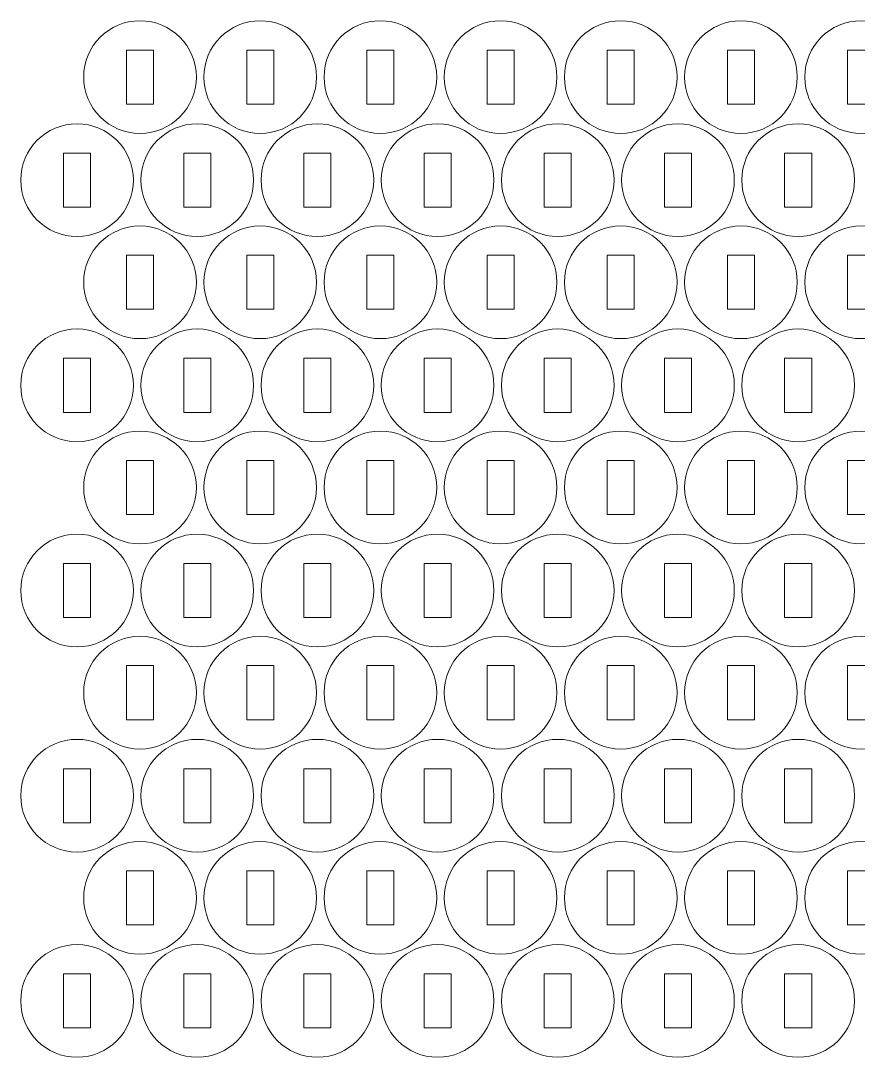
# Model space of a CAD drawing. Header units: millimetres. Extents: x -400 to 400, y -200 to 200.
# Drawn here: x 213.7 to 306.6, y -50.7 to 64.3 of the extents above; entities that cross this region are included whole.
import ezdxf

# ---------------------------------------------------------------- set-up
doc = ezdxf.new("R2010")
doc.units = ezdxf.units.MM
doc.header["$MEASUREMENT"] = 0
doc.layers.add('Camada 1', color=7, linetype='Continuous')

msp = doc.modelspace()

# ---------------------------------------------------------------- linework, layer by layer
at = {"layer": 'Camada 1', "lineweight": 20}
for points in [[(226.9537, 64.2735), (230.4054, 64.2735), (233.2037, 61.4752), (233.2037, 58.0235), (233.2037, 58.0235), (233.2037, 54.5718), (230.4054, 51.7735), (226.9537, 51.7735), (226.9537, 51.7735), (223.502, 51.7735), (220.7037, 54.5718), (220.7037, 58.0235), (220.7037, 58.0235), (220.7037, 61.4752), (223.502, 64.2735), (226.9537, 64.2735)], [(240.2887, 64.2735), (243.7404, 64.2735), (246.5387, 61.4752), (246.5387, 58.0235), (246.5387, 58.0235), (246.5387, 54.5718), (243.7404, 51.7735), (240.2887, 51.7735), (240.2887, 51.7735), (236.837, 51.7735), (234.0387, 54.5718), (234.0387, 58.0235), (234.0387, 58.0235), (234.0387, 61.4752), (236.837, 64.2735), (240.2887, 64.2735)], [(253.6237, 64.2735), (257.0754, 64.2735), (259.8737, 61.4752), (259.8737, 58.0235), (259.8737, 58.0235), (259.8737, 54.5718), (257.0754, 51.7735), (253.6237, 51.7735), (253.6237, 51.7735), (250.172, 51.7735), (247.3737, 54.5718), (247.3737, 58.0235), (247.3737, 58.0235), (247.3737, 61.4752), (250.172, 64.2735), (253.6237, 64.2735)], [(266.9587, 64.2735), (270.4104, 64.2735), (273.2087, 61.4752), (273.2087, 58.0235), (273.2087, 58.0235), (273.2087, 54.5718), (270.4104, 51.7735), (266.9587, 51.7735), (266.9587, 51.7735), (263.507, 51.7735), (260.7087, 54.5718), (260.7087, 58.0235), (260.7087, 58.0235), (260.7087, 61.4752), (263.507, 64.2735), (266.9587, 64.2735)], [(280.2937, 64.2735), (283.7454, 64.2735), (286.5437, 61.4752), (286.5437, 58.0235), (286.5437, 58.0235), (286.5437, 54.5718), (283.7454, 51.7735), (280.2937, 51.7735), (280.2937, 51.7735), (276.842, 51.7735), (274.0437, 54.5718), (274.0437, 58.0235), (274.0437, 58.0235), (274.0437, 61.4752), (276.842, 64.2735), (280.2937, 64.2735)], [(293.6287, 64.2735), (297.0804, 64.2735), (299.8787, 61.4752), (299.8787, 58.0235), (299.8787, 58.0235), (299.8787, 54.5718), (297.0804, 51.7735), (293.6287, 51.7735), (293.6287, 51.7735), (290.177, 51.7735), (287.3787, 54.5718), (287.3787, 58.0235), (287.3787, 58.0235), (287.3787, 61.4752), (290.177, 64.2735), (293.6287, 64.2735)], [(306.9637, 64.2735), (310.4154, 64.2735), (313.2137, 61.4752), (313.2137, 58.0235), (313.2137, 58.0235), (313.2137, 54.5718), (310.4154, 51.7735), (306.9637, 51.7735), (306.9637, 51.7735), (303.512, 51.7735), (300.7137, 54.5718), (300.7137, 58.0235), (300.7137, 58.0235), (300.7137, 61.4752), (303.512, 64.2735), (306.9637, 64.2735)], [(225.4537, 61.0235), (225.4537, 61.0235), (228.4537, 61.0235), (228.4537, 61.0235), (228.4537, 61.0235), (228.4537, 61.0235), (228.4537, 55.0235), (228.4537, 55.0235), (228.4537, 55.0235), (228.4537, 55.0235), (225.4537, 55.0235), (225.4537, 55.0235), (225.4537, 55.0235), (225.4537, 55.0235), (225.4537, 61.0235), (225.4537, 61.0235)], [(238.7887, 61.0235), (238.7887, 61.0235), (241.7887, 61.0235), (241.7887, 61.0235), (241.7887, 61.0235), (241.7887, 61.0235), (241.7887, 55.0235), (241.7887, 55.0235), (241.7887, 55.0235), (241.7887, 55.0235), (238.7887, 55.0235), (238.7887, 55.0235), (238.7887, 55.0235), (238.7887, 55.0235), (238.7887, 61.0235), (238.7887, 61.0235)], [(252.1237, 61.0235), (252.1237, 61.0235), (255.1237, 61.0235), (255.1237, 61.0235), (255.1237, 61.0235), (255.1237, 61.0235), (255.1237, 55.0235), (255.1237, 55.0235), (255.1237, 55.0235), (255.1237, 55.0235), (252.1237, 55.0235), (252.1237, 55.0235), (252.1237, 55.0235), (252.1237, 55.0235), (252.1237, 61.0235), (252.1237, 61.0235)], [(265.4587, 61.0235), (265.4587, 61.0235), (268.4587, 61.0235), (268.4587, 61.0235), (268.4587, 61.0235), (268.4587, 61.0235), (268.4587, 55.0235), (268.4587, 55.0235), (268.4587, 55.0235), (268.4587, 55.0235), (265.4587, 55.0235), (265.4587, 55.0235), (265.4587, 55.0235), (265.4587, 55.0235), (265.4587, 61.0235), (265.4587, 61.0235)], [(278.7937, 61.0235), (278.7937, 61.0235), (281.7937, 61.0235), (281.7937, 61.0235), (281.7937, 61.0235), (281.7937, 61.0235), (281.7937, 55.0235), (281.7937, 55.0235), (281.7937, 55.0235), (281.7937, 55.0235), (278.7937, 55.0235), (278.7937, 55.0235), (278.7937, 55.0235), (278.7937, 55.0235), (278.7937, 61.0235), (278.7937, 61.0235)], [(292.1287, 61.0235), (292.1287, 61.0235), (295.1287, 61.0235), (295.1287, 61.0235), (295.1287, 61.0235), (295.1287, 61.0235), (295.1287, 55.0235), (295.1287, 55.0235), (295.1287, 55.0235), (295.1287, 55.0235), (292.1287, 55.0235), (292.1287, 55.0235), (292.1287, 55.0235), (292.1287, 55.0235), (292.1287, 61.0235), (292.1287, 61.0235)], [(305.4637, 61.0235), (305.4637, 61.0235), (308.4637, 61.0235), (308.4637, 61.0235), (308.4637, 61.0235), (308.4637, 61.0235), (308.4637, 55.0235), (308.4637, 55.0235), (308.4637, 55.0235), (308.4637, 55.0235), (305.4637, 55.0235), (305.4637, 55.0235), (305.4637, 55.0235), (305.4637, 55.0235), (305.4637, 61.0235), (305.4637, 61.0235)], [(219.9687, 52.8434), (223.4204, 52.8434), (226.2187, 50.0451), (226.2187, 46.5934), (226.2187, 46.5934), (226.2187, 43.1417), (223.4204, 40.3434), (219.9687, 40.3434), (219.9687, 40.3434), (216.517, 40.3434), (213.7187, 43.1417), (213.7187, 46.5934), (213.7187, 46.5934), (213.7187, 50.0451), (216.517, 52.8434), (219.9687, 52.8434)], [(233.3037, 52.8434), (236.7554, 52.8434), (239.5537, 50.0451), (239.5537, 46.5934), (239.5537, 46.5934), (239.5537, 43.1417), (236.7554, 40.3434), (233.3037, 40.3434), (233.3037, 40.3434), (229.852, 40.3434), (227.0537, 43.1417), (227.0537, 46.5934), (227.0537, 46.5934), (227.0537, 50.0451), (229.852, 52.8434), (233.3037, 52.8434)], [(246.6387, 52.8434), (250.0904, 52.8434), (252.8887, 50.0451), (252.8887, 46.5934), (252.8887, 46.5934), (252.8887, 43.1417), (250.0904, 40.3434), (246.6387, 40.3434), (246.6387, 40.3434), (243.187, 40.3434), (240.3887, 43.1417), (240.3887, 46.5934), (240.3887, 46.5934), (240.3887, 50.0451), (243.187, 52.8434), (246.6387, 52.8434)], [(259.9737, 52.8434), (263.4254, 52.8434), (266.2237, 50.0451), (266.2237, 46.5934), (266.2237, 46.5934), (266.2237, 43.1417), (263.4254, 40.3434), (259.9737, 40.3434), (259.9737, 40.3434), (256.522, 40.3434), (253.7237, 43.1417), (253.7237, 46.5934), (253.7237, 46.5934), (253.7237, 50.0451), (256.522, 52.8434), (259.9737, 52.8434)], [(273.3087, 52.8434), (276.7604, 52.8434), (279.5587, 50.0451), (279.5587, 46.5934), (279.5587, 46.5934), (279.5587, 43.1417), (276.7604, 40.3434), (273.3087, 40.3434), (273.3087, 40.3434), (269.857, 40.3434), (267.0587, 43.1417), (267.0587, 46.5934), (267.0587, 46.5934), (267.0587, 50.0451), (269.857, 52.8434), (273.3087, 52.8434)], [(286.6437, 52.8434), (290.0954, 52.8434), (292.8937, 50.0451), (292.8937, 46.5934), (292.8937, 46.5934), (292.8937, 43.1417), (290.0954, 40.3434), (286.6437, 40.3434), (286.6437, 40.3434), (283.192, 40.3434), (280.3937, 43.1417), (280.3937, 46.5934), (280.3937, 46.5934), (280.3937, 50.0451), (283.192, 52.8434), (286.6437, 52.8434)], [(299.9787, 52.8434), (303.4304, 52.8434), (306.2287, 50.0451), (306.2287, 46.5934), (306.2287, 46.5934), (306.2287, 43.1417), (303.4304, 40.3434), (299.9787, 40.3434), (299.9787, 40.3434), (296.527, 40.3434), (293.7287, 43.1417), (293.7287, 46.5934), (293.7287, 46.5934), (293.7287, 50.0451), (296.527, 52.8434), (299.9787, 52.8434)], [(218.4687, 49.5934), (218.4687, 49.5934), (221.4687, 49.5934), (221.4687, 49.5934), (221.4687, 49.5934), (221.4687, 49.5934), (221.4687, 43.5934), (221.4687, 43.5934), (221.4687, 43.5934), (221.4687, 43.5934), (218.4687, 43.5934), (218.4687, 43.5934), (218.4687, 43.5934), (218.4687, 43.5934), (218.4687, 49.5934), (218.4687, 49.5934)], [(231.8037, 49.5934), (231.8037, 49.5934), (234.8037, 49.5934), (234.8037, 49.5934), (234.8037, 49.5934), (234.8037, 49.5934), (234.8037, 43.5934), (234.8037, 43.5934), (234.8037, 43.5934), (234.8037, 43.5934), (231.8037, 43.5934), (231.8037, 43.5934), (231.8037, 43.5934), (231.8037, 43.5934), (231.8037, 49.5934), (231.8037, 49.5934)], [(245.1387, 49.5934), (245.1387, 49.5934), (248.1387, 49.5934), (248.1387, 49.5934), (248.1387, 49.5934), (248.1387, 49.5934), (248.1387, 43.5934), (248.1387, 43.5934), (248.1387, 43.5934), (248.1387, 43.5934), (245.1387, 43.5934), (245.1387, 43.5934), (245.1387, 43.5934), (245.1387, 43.5934), (245.1387, 49.5934), (245.1387, 49.5934)], [(258.4737, 49.5934), (258.4737, 49.5934), (261.4737, 49.5934), (261.4737, 49.5934), (261.4737, 49.5934), (261.4737, 49.5934), (261.4737, 43.5934), (261.4737, 43.5934), (261.4737, 43.5934), (261.4737, 43.5934), (258.4737, 43.5934), (258.4737, 43.5934), (258.4737, 43.5934), (258.4737, 43.5934), (258.4737, 49.5934), (258.4737, 49.5934)], [(271.8087, 49.5934), (271.8087, 49.5934), (274.8087, 49.5934), (274.8087, 49.5934), (274.8087, 49.5934), (274.8087, 49.5934), (274.8087, 43.5934), (274.8087, 43.5934), (274.8087, 43.5934), (274.8087, 43.5934), (271.8087, 43.5934), (271.8087, 43.5934), (271.8087, 43.5934), (271.8087, 43.5934), (271.8087, 49.5934), (271.8087, 49.5934)], [(285.1437, 49.5934), (285.1437, 49.5934), (288.1437, 49.5934), (288.1437, 49.5934), (288.1437, 49.5934), (288.1437, 49.5934), (288.1437, 43.5934), (288.1437, 43.5934), (288.1437, 43.5934), (288.1437, 43.5934), (285.1437, 43.5934), (285.1437, 43.5934), (285.1437, 43.5934), (285.1437, 43.5934), (285.1437, 49.5934), (285.1437, 49.5934)], [(298.4787, 49.5934), (298.4787, 49.5934), (301.4787, 49.5934), (301.4787, 49.5934), (301.4787, 49.5934), (301.4787, 49.5934), (301.4787, 43.5934), (301.4787, 43.5934), (301.4787, 43.5934), (301.4787, 43.5934), (298.4787, 43.5934), (298.4787, 43.5934), (298.4787, 43.5934), (298.4787, 43.5934), (298.4787, 49.5934), (298.4787, 49.5934)], [(226.9537, 41.5193), (230.4054, 41.5193), (233.2037, 38.721), (233.2037, 35.2693), (233.2037, 35.2693), (233.2037, 31.8176), (230.4054, 29.0193), (226.9537, 29.0193), (226.9537, 29.0193), (223.502, 29.0193), (220.7037, 31.8176), (220.7037, 35.2693), (220.7037, 35.2693), (220.7037, 38.721), (223.502, 41.5193), (226.9537, 41.5193)], [(240.2887, 41.5193), (243.7404, 41.5193), (246.5387, 38.721), (246.5387, 35.2693), (246.5387, 35.2693), (246.5387, 31.8176), (243.7404, 29.0193), (240.2887, 29.0193), (240.2887, 29.0193), (236.837, 29.0193), (234.0387, 31.8176), (234.0387, 35.2693), (234.0387, 35.2693), (234.0387, 38.721), (236.837, 41.5193), (240.2887, 41.5193)], [(253.6237, 41.5193), (257.0754, 41.5193), (259.8737, 38.721), (259.8737, 35.2693), (259.8737, 35.2693), (259.8737, 31.8176), (257.0754, 29.0193), (253.6237, 29.0193), (253.6237, 29.0193), (250.172, 29.0193), (247.3737, 31.8176), (247.3737, 35.2693), (247.3737, 35.2693), (247.3737, 38.721), (250.172, 41.5193), (253.6237, 41.5193)], [(266.9587, 41.5193), (270.4104, 41.5193), (273.2087, 38.721), (273.2087, 35.2693), (273.2087, 35.2693), (273.2087, 31.8176), (270.4104, 29.0193), (266.9587, 29.0193), (266.9587, 29.0193), (263.507, 29.0193), (260.7087, 31.8176), (260.7087, 35.2693), (260.7087, 35.2693), (260.7087, 38.721), (263.507, 41.5193), (266.9587, 41.5193)], [(280.2937, 41.5193), (283.7454, 41.5193), (286.5437, 38.721), (286.5437, 35.2693), (286.5437, 35.2693), (286.5437, 31.8176), (283.7454, 29.0193), (280.2937, 29.0193), (280.2937, 29.0193), (276.842, 29.0193), (274.0437, 31.8176), (274.0437, 35.2693), (274.0437, 35.2693), (274.0437, 38.721), (276.842, 41.5193), (280.2937, 41.5193)], [(293.6287, 41.5193), (297.0804, 41.5193), (299.8787, 38.721), (299.8787, 35.2693), (299.8787, 35.2693), (299.8787, 31.8176), (297.0804, 29.0193), (293.6287, 29.0193), (293.6287, 29.0193), (290.177, 29.0193), (287.3787, 31.8176), (287.3787, 35.2693), (287.3787, 35.2693), (287.3787, 38.721), (290.177, 41.5193), (293.6287, 41.5193)], [(306.9637, 41.5193), (310.4154, 41.5193), (313.2137, 38.721), (313.2137, 35.2693), (313.2137, 35.2693), (313.2137, 31.8176), (310.4154, 29.0193), (306.9637, 29.0193), (306.9637, 29.0193), (303.512, 29.0193), (300.7137, 31.8176), (300.7137, 35.2693), (300.7137, 35.2693), (300.7137, 38.721), (303.512, 41.5193), (306.9637, 41.5193)], [(225.4537, 38.2693), (225.4537, 38.2693), (228.4537, 38.2693), (228.4537, 38.2693), (228.4537, 38.2693), (228.4537, 38.2693), (228.4537, 32.2693), (228.4537, 32.2693), (228.4537, 32.2693), (228.4537, 32.2693), (225.4537, 32.2693), (225.4537, 32.2693), (225.4537, 32.2693), (225.4537, 32.2693), (225.4537, 38.2693), (225.4537, 38.2693)], [(238.7887, 38.2693), (238.7887, 38.2693), (241.7887, 38.2693), (241.7887, 38.2693), (241.7887, 38.2693), (241.7887, 38.2693), (241.7887, 32.2693), (241.7887, 32.2693), (241.7887, 32.2693), (241.7887, 32.2693), (238.7887, 32.2693), (238.7887, 32.2693), (238.7887, 32.2693), (238.7887, 32.2693), (238.7887, 38.2693), (238.7887, 38.2693)], [(252.1237, 38.2693), (252.1237, 38.2693), (255.1237, 38.2693), (255.1237, 38.2693), (255.1237, 38.2693), (255.1237, 38.2693), (255.1237, 32.2693), (255.1237, 32.2693), (255.1237, 32.2693), (255.1237, 32.2693), (252.1237, 32.2693), (252.1237, 32.2693), (252.1237, 32.2693), (252.1237, 32.2693), (252.1237, 38.2693), (252.1237, 38.2693)], [(265.4587, 38.2693), (265.4587, 38.2693), (268.4587, 38.2693), (268.4587, 38.2693), (268.4587, 38.2693), (268.4587, 38.2693), (268.4587, 32.2693), (268.4587, 32.2693), (268.4587, 32.2693), (268.4587, 32.2693), (265.4587, 32.2693), (265.4587, 32.2693), (265.4587, 32.2693), (265.4587, 32.2693), (265.4587, 38.2693), (265.4587, 38.2693)], [(278.7937, 38.2693), (278.7937, 38.2693), (281.7937, 38.2693), (281.7937, 38.2693), (281.7937, 38.2693), (281.7937, 38.2693), (281.7937, 32.2693), (281.7937, 32.2693), (281.7937, 32.2693), (281.7937, 32.2693), (278.7937, 32.2693), (278.7937, 32.2693), (278.7937, 32.2693), (278.7937, 32.2693), (278.7937, 38.2693), (278.7937, 38.2693)], [(292.1287, 38.2693), (292.1287, 38.2693), (295.1287, 38.2693), (295.1287, 38.2693), (295.1287, 38.2693), (295.1287, 38.2693), (295.1287, 32.2693), (295.1287, 32.2693), (295.1287, 32.2693), (295.1287, 32.2693), (292.1287, 32.2693), (292.1287, 32.2693), (292.1287, 32.2693), (292.1287, 32.2693), (292.1287, 38.2693), (292.1287, 38.2693)], [(305.4637, 38.2693), (305.4637, 38.2693), (308.4637, 38.2693), (308.4637, 38.2693), (308.4637, 38.2693), (308.4637, 38.2693), (308.4637, 32.2693), (308.4637, 32.2693), (308.4637, 32.2693), (308.4637, 32.2693), (305.4637, 32.2693), (305.4637, 32.2693), (305.4637, 32.2693), (305.4637, 32.2693), (305.4637, 38.2693), (305.4637, 38.2693)], [(219.9687, 30.0892), (223.4204, 30.0892), (226.2187, 27.2909), (226.2187, 23.8392), (226.2187, 23.8392), (226.2187, 20.3875), (223.4204, 17.5892), (219.9687, 17.5892), (219.9687, 17.5892), (216.517, 17.5892), (213.7187, 20.3875), (213.7187, 23.8392), (213.7187, 23.8392), (213.7187, 27.2909), (216.517, 30.0892), (219.9687, 30.0892)], [(233.3037, 30.0892), (236.7554, 30.0892), (239.5537, 27.2909), (239.5537, 23.8392), (239.5537, 23.8392), (239.5537, 20.3875), (236.7554, 17.5892), (233.3037, 17.5892), (233.3037, 17.5892), (229.852, 17.5892), (227.0537, 20.3875), (227.0537, 23.8392), (227.0537, 23.8392), (227.0537, 27.2909), (229.852, 30.0892), (233.3037, 30.0892)], [(246.6387, 30.0892), (250.0904, 30.0892), (252.8887, 27.2909), (252.8887, 23.8392), (252.8887, 23.8392), (252.8887, 20.3875), (250.0904, 17.5892), (246.6387, 17.5892), (246.6387, 17.5892), (243.187, 17.5892), (240.3887, 20.3875), (240.3887, 23.8392), (240.3887, 23.8392), (240.3887, 27.2909), (243.187, 30.0892), (246.6387, 30.0892)], [(259.9737, 30.0892), (263.4254, 30.0892), (266.2237, 27.2909), (266.2237, 23.8392), (266.2237, 23.8392), (266.2237, 20.3875), (263.4254, 17.5892), (259.9737, 17.5892), (259.9737, 17.5892), (256.522, 17.5892), (253.7237, 20.3875), (253.7237, 23.8392), (253.7237, 23.8392), (253.7237, 27.2909), (256.522, 30.0892), (259.9737, 30.0892)], [(273.3087, 30.0892), (276.7604, 30.0892), (279.5587, 27.2909), (279.5587, 23.8392), (279.5587, 23.8392), (279.5587, 20.3875), (276.7604, 17.5892), (273.3087, 17.5892), (273.3087, 17.5892), (269.857, 17.5892), (267.0587, 20.3875), (267.0587, 23.8392), (267.0587, 23.8392), (267.0587, 27.2909), (269.857, 30.0892), (273.3087, 30.0892)], [(286.6437, 30.0892), (290.0954, 30.0892), (292.8937, 27.2909), (292.8937, 23.8392), (292.8937, 23.8392), (292.8937, 20.3875), (290.0954, 17.5892), (286.6437, 17.5892), (286.6437, 17.5892), (283.192, 17.5892), (280.3937, 20.3875), (280.3937, 23.8392), (280.3937, 23.8392), (280.3937, 27.2909), (283.192, 30.0892), (286.6437, 30.0892)], [(299.9787, 30.0892), (303.4304, 30.0892), (306.2287, 27.2909), (306.2287, 23.8392), (306.2287, 23.8392), (306.2287, 20.3875), (303.4304, 17.5892), (299.9787, 17.5892), (299.9787, 17.5892), (296.527, 17.5892), (293.7287, 20.3875), (293.7287, 23.8392), (293.7287, 23.8392), (293.7287, 27.2909), (296.527, 30.0892), (299.9787, 30.0892)], [(218.4687, 26.8392), (218.4687, 26.8392), (221.4687, 26.8392), (221.4687, 26.8392), (221.4687, 26.8392), (221.4687, 26.8392), (221.4687, 20.8392), (221.4687, 20.8392), (221.4687, 20.8392), (221.4687, 20.8392), (218.4687, 20.8392), (218.4687, 20.8392), (218.4687, 20.8392), (218.4687, 20.8392), (218.4687, 26.8392), (218.4687, 26.8392)], [(231.8037, 26.8392), (231.8037, 26.8392), (234.8037, 26.8392), (234.8037, 26.8392), (234.8037, 26.8392), (234.8037, 26.8392), (234.8037, 20.8392), (234.8037, 20.8392), (234.8037, 20.8392), (234.8037, 20.8392), (231.8037, 20.8392), (231.8037, 20.8392), (231.8037, 20.8392), (231.8037, 20.8392), (231.8037, 26.8392), (231.8037, 26.8392)], [(245.1387, 26.8392), (245.1387, 26.8392), (248.1387, 26.8392), (248.1387, 26.8392), (248.1387, 26.8392), (248.1387, 26.8392), (248.1387, 20.8392), (248.1387, 20.8392), (248.1387, 20.8392), (248.1387, 20.8392), (245.1387, 20.8392), (245.1387, 20.8392), (245.1387, 20.8392), (245.1387, 20.8392), (245.1387, 26.8392), (245.1387, 26.8392)], [(258.4737, 26.8392), (258.4737, 26.8392), (261.4737, 26.8392), (261.4737, 26.8392), (261.4737, 26.8392), (261.4737, 26.8392), (261.4737, 20.8392), (261.4737, 20.8392), (261.4737, 20.8392), (261.4737, 20.8392), (258.4737, 20.8392), (258.4737, 20.8392), (258.4737, 20.8392), (258.4737, 20.8392), (258.4737, 26.8392), (258.4737, 26.8392)], [(271.8087, 26.8392), (271.8087, 26.8392), (274.8087, 26.8392), (274.8087, 26.8392), (274.8087, 26.8392), (274.8087, 26.8392), (274.8087, 20.8392), (274.8087, 20.8392), (274.8087, 20.8392), (274.8087, 20.8392), (271.8087, 20.8392), (271.8087, 20.8392), (271.8087, 20.8392), (271.8087, 20.8392), (271.8087, 26.8392), (271.8087, 26.8392)], [(285.1437, 26.8392), (285.1437, 26.8392), (288.1437, 26.8392), (288.1437, 26.8392), (288.1437, 26.8392), (288.1437, 26.8392), (288.1437, 20.8392), (288.1437, 20.8392), (288.1437, 20.8392), (288.1437, 20.8392), (285.1437, 20.8392), (285.1437, 20.8392), (285.1437, 20.8392), (285.1437, 20.8392), (285.1437, 26.8392), (285.1437, 26.8392)], [(298.4787, 26.8392), (298.4787, 26.8392), (301.4787, 26.8392), (301.4787, 26.8392), (301.4787, 26.8392), (301.4787, 26.8392), (301.4787, 20.8392), (301.4787, 20.8392), (301.4787, 20.8392), (301.4787, 20.8392), (298.4787, 20.8392), (298.4787, 20.8392), (298.4787, 20.8392), (298.4787, 20.8392), (298.4787, 26.8392), (298.4787, 26.8392)], [(226.9537, 18.7651), (230.4054, 18.7651), (233.2037, 15.9668), (233.2037, 12.5151), (233.2037, 12.5151), (233.2037, 9.0634), (230.4054, 6.2651), (226.9537, 6.2651), (226.9537, 6.2651), (223.502, 6.2651), (220.7037, 9.0634), (220.7037, 12.5151), (220.7037, 12.5151), (220.7037, 15.9668), (223.502, 18.7651), (226.9537, 18.7651)], [(240.2887, 18.7651), (243.7404, 18.7651), (246.5387, 15.9668), (246.5387, 12.5151), (246.5387, 12.5151), (246.5387, 9.0634), (243.7404, 6.2651), (240.2887, 6.2651), (240.2887, 6.2651), (236.837, 6.2651), (234.0387, 9.0634), (234.0387, 12.5151), (234.0387, 12.5151), (234.0387, 15.9668), (236.837, 18.7651), (240.2887, 18.7651)], [(253.6237, 18.7651), (257.0754, 18.7651), (259.8737, 15.9668), (259.8737, 12.5151), (259.8737, 12.5151), (259.8737, 9.0634), (257.0754, 6.2651), (253.6237, 6.2651), (253.6237, 6.2651), (250.172, 6.2651), (247.3737, 9.0634), (247.3737, 12.5151), (247.3737, 12.5151), (247.3737, 15.9668), (250.172, 18.7651), (253.6237, 18.7651)], [(266.9587, 18.7651), (270.4104, 18.7651), (273.2087, 15.9668), (273.2087, 12.5151), (273.2087, 12.5151), (273.2087, 9.0634), (270.4104, 6.2651), (266.9587, 6.2651), (266.9587, 6.2651), (263.507, 6.2651), (260.7087, 9.0634), (260.7087, 12.5151), (260.7087, 12.5151), (260.7087, 15.9668), (263.507, 18.7651), (266.9587, 18.7651)], [(280.2937, 18.7651), (283.7454, 18.7651), (286.5437, 15.9668), (286.5437, 12.5151), (286.5437, 12.5151), (286.5437, 9.0634), (283.7454, 6.2651), (280.2937, 6.2651), (280.2937, 6.2651), (276.842, 6.2651), (274.0437, 9.0634), (274.0437, 12.5151), (274.0437, 12.5151), (274.0437, 15.9668), (276.842, 18.7651), (280.2937, 18.7651)], [(293.6287, 18.7651), (297.0804, 18.7651), (299.8787, 15.9668), (299.8787, 12.5151), (299.8787, 12.5151), (299.8787, 9.0634), (297.0804, 6.2651), (293.6287, 6.2651), (293.6287, 6.2651), (290.177, 6.2651), (287.3787, 9.0634), (287.3787, 12.5151), (287.3787, 12.5151), (287.3787, 15.9668), (290.177, 18.7651), (293.6287, 18.7651)], [(306.9637, 18.7651), (310.4154, 18.7651), (313.2137, 15.9668), (313.2137, 12.5151), (313.2137, 12.5151), (313.2137, 9.0634), (310.4154, 6.2651), (306.9637, 6.2651), (306.9637, 6.2651), (303.512, 6.2651), (300.7137, 9.0634), (300.7137, 12.5151), (300.7137, 12.5151), (300.7137, 15.9668), (303.512, 18.7651), (306.9637, 18.7651)], [(225.4537, 15.5151), (225.4537, 15.5151), (228.4537, 15.5151), (228.4537, 15.5151), (228.4537, 15.5151), (228.4537, 15.5151), (228.4537, 9.5151), (228.4537, 9.5151), (228.4537, 9.5151), (228.4537, 9.5151), (225.4537, 9.5151), (225.4537, 9.5151), (225.4537, 9.5151), (225.4537, 9.5151), (225.4537, 15.5151), (225.4537, 15.5151)], [(238.7887, 15.5151), (238.7887, 15.5151), (241.7887, 15.5151), (241.7887, 15.5151), (241.7887, 15.5151), (241.7887, 15.5151), (241.7887, 9.5151), (241.7887, 9.5151), (241.7887, 9.5151), (241.7887, 9.5151), (238.7887, 9.5151), (238.7887, 9.5151), (238.7887, 9.5151), (238.7887, 9.5151), (238.7887, 15.5151), (238.7887, 15.5151)], [(252.1237, 15.5151), (252.1237, 15.5151), (255.1237, 15.5151), (255.1237, 15.5151), (255.1237, 15.5151), (255.1237, 15.5151), (255.1237, 9.5151), (255.1237, 9.5151), (255.1237, 9.5151), (255.1237, 9.5151), (252.1237, 9.5151), (252.1237, 9.5151), (252.1237, 9.5151), (252.1237, 9.5151), (252.1237, 15.5151), (252.1237, 15.5151)], [(265.4587, 15.5151), (265.4587, 15.5151), (268.4587, 15.5151), (268.4587, 15.5151), (268.4587, 15.5151), (268.4587, 15.5151), (268.4587, 9.5151), (268.4587, 9.5151), (268.4587, 9.5151), (268.4587, 9.5151), (265.4587, 9.5151), (265.4587, 9.5151), (265.4587, 9.5151), (265.4587, 9.5151), (265.4587, 15.5151), (265.4587, 15.5151)], [(278.7937, 15.5151), (278.7937, 15.5151), (281.7937, 15.5151), (281.7937, 15.5151), (281.7937, 15.5151), (281.7937, 15.5151), (281.7937, 9.5151), (281.7937, 9.5151), (281.7937, 9.5151), (281.7937, 9.5151), (278.7937, 9.5151), (278.7937, 9.5151), (278.7937, 9.5151), (278.7937, 9.5151), (278.7937, 15.5151), (278.7937, 15.5151)], [(292.1287, 15.5151), (292.1287, 15.5151), (295.1287, 15.5151), (295.1287, 15.5151), (295.1287, 15.5151), (295.1287, 15.5151), (295.1287, 9.5151), (295.1287, 9.5151), (295.1287, 9.5151), (295.1287, 9.5151), (292.1287, 9.5151), (292.1287, 9.5151), (292.1287, 9.5151), (292.1287, 9.5151), (292.1287, 15.5151), (292.1287, 15.5151)], [(305.4637, 15.5151), (305.4637, 15.5151), (308.4637, 15.5151), (308.4637, 15.5151), (308.4637, 15.5151), (308.4637, 15.5151), (308.4637, 9.5151), (308.4637, 9.5151), (308.4637, 9.5151), (308.4637, 9.5151), (305.4637, 9.5151), (305.4637, 9.5151), (305.4637, 9.5151), (305.4637, 9.5151), (305.4637, 15.5151), (305.4637, 15.5151)], [(219.9687, 7.335), (223.4204, 7.335), (226.2187, 4.5367), (226.2187, 1.085), (226.2187, 1.085), (226.2187, -2.3667), (223.4204, -5.165), (219.9687, -5.165), (219.9687, -5.165), (216.517, -5.165), (213.7187, -2.3667), (213.7187, 1.085), (213.7187, 1.085), (213.7187, 4.5367), (216.517, 7.335), (219.9687, 7.335)], [(233.3037, 7.335), (236.7554, 7.335), (239.5537, 4.5367), (239.5537, 1.085), (239.5537, 1.085), (239.5537, -2.3667), (236.7554, -5.165), (233.3037, -5.165), (233.3037, -5.165), (229.852, -5.165), (227.0537, -2.3667), (227.0537, 1.085), (227.0537, 1.085), (227.0537, 4.5367), (229.852, 7.335), (233.3037, 7.335)], [(246.6387, 7.335), (250.0904, 7.335), (252.8887, 4.5367), (252.8887, 1.085), (252.8887, 1.085), (252.8887, -2.3667), (250.0904, -5.165), (246.6387, -5.165), (246.6387, -5.165), (243.187, -5.165), (240.3887, -2.3667), (240.3887, 1.085), (240.3887, 1.085), (240.3887, 4.5367), (243.187, 7.335), (246.6387, 7.335)], [(259.9737, 7.335), (263.4254, 7.335), (266.2237, 4.5367), (266.2237, 1.085), (266.2237, 1.085), (266.2237, -2.3667), (263.4254, -5.165), (259.9737, -5.165), (259.9737, -5.165), (256.522, -5.165), (253.7237, -2.3667), (253.7237, 1.085), (253.7237, 1.085), (253.7237, 4.5367), (256.522, 7.335), (259.9737, 7.335)], [(273.3087, 7.335), (276.7604, 7.335), (279.5587, 4.5367), (279.5587, 1.085), (279.5587, 1.085), (279.5587, -2.3667), (276.7604, -5.165), (273.3087, -5.165), (273.3087, -5.165), (269.857, -5.165), (267.0587, -2.3667), (267.0587, 1.085), (267.0587, 1.085), (267.0587, 4.5367), (269.857, 7.335), (273.3087, 7.335)], [(286.6437, 7.335), (290.0954, 7.335), (292.8937, 4.5367), (292.8937, 1.085), (292.8937, 1.085), (292.8937, -2.3667), (290.0954, -5.165), (286.6437, -5.165), (286.6437, -5.165), (283.192, -5.165), (280.3937, -2.3667), (280.3937, 1.085), (280.3937, 1.085), (280.3937, 4.5367), (283.192, 7.335), (286.6437, 7.335)], [(299.9787, 7.335), (303.4304, 7.335), (306.2287, 4.5367), (306.2287, 1.085), (306.2287, 1.085), (306.2287, -2.3667), (303.4304, -5.165), (299.9787, -5.165), (299.9787, -5.165), (296.527, -5.165), (293.7287, -2.3667), (293.7287, 1.085), (293.7287, 1.085), (293.7287, 4.5367), (296.527, 7.335), (299.9787, 7.335)], [(218.4687, 4.085), (218.4687, 4.085), (221.4687, 4.085), (221.4687, 4.085), (221.4687, 4.085), (221.4687, 4.085), (221.4687, -1.915), (221.4687, -1.915), (221.4687, -1.915), (221.4687, -1.915), (218.4687, -1.915), (218.4687, -1.915), (218.4687, -1.915), (218.4687, -1.915), (218.4687, 4.085), (218.4687, 4.085)], [(231.8037, 4.085), (231.8037, 4.085), (234.8037, 4.085), (234.8037, 4.085), (234.8037, 4.085), (234.8037, 4.085), (234.8037, -1.915), (234.8037, -1.915), (234.8037, -1.915), (234.8037, -1.915), (231.8037, -1.915), (231.8037, -1.915), (231.8037, -1.915), (231.8037, -1.915), (231.8037, 4.085), (231.8037, 4.085)], [(245.1387, 4.085), (245.1387, 4.085), (248.1387, 4.085), (248.1387, 4.085), (248.1387, 4.085), (248.1387, 4.085), (248.1387, -1.915), (248.1387, -1.915), (248.1387, -1.915), (248.1387, -1.915), (245.1387, -1.915), (245.1387, -1.915), (245.1387, -1.915), (245.1387, -1.915), (245.1387, 4.085), (245.1387, 4.085)], [(258.4737, 4.085), (258.4737, 4.085), (261.4737, 4.085), (261.4737, 4.085), (261.4737, 4.085), (261.4737, 4.085), (261.4737, -1.915), (261.4737, -1.915), (261.4737, -1.915), (261.4737, -1.915), (258.4737, -1.915), (258.4737, -1.915), (258.4737, -1.915), (258.4737, -1.915), (258.4737, 4.085), (258.4737, 4.085)], [(271.8087, 4.085), (271.8087, 4.085), (274.8087, 4.085), (274.8087, 4.085), (274.8087, 4.085), (274.8087, 4.085), (274.8087, -1.915), (274.8087, -1.915), (274.8087, -1.915), (274.8087, -1.915), (271.8087, -1.915), (271.8087, -1.915), (271.8087, -1.915), (271.8087, -1.915), (271.8087, 4.085), (271.8087, 4.085)], [(285.1437, 4.085), (285.1437, 4.085), (288.1437, 4.085), (288.1437, 4.085), (288.1437, 4.085), (288.1437, 4.085), (288.1437, -1.915), (288.1437, -1.915), (288.1437, -1.915), (288.1437, -1.915), (285.1437, -1.915), (285.1437, -1.915), (285.1437, -1.915), (285.1437, -1.915), (285.1437, 4.085), (285.1437, 4.085)], [(298.4787, 4.085), (298.4787, 4.085), (301.4787, 4.085), (301.4787, 4.085), (301.4787, 4.085), (301.4787, 4.085), (301.4787, -1.915), (301.4787, -1.915), (301.4787, -1.915), (301.4787, -1.915), (298.4787, -1.915), (298.4787, -1.915), (298.4787, -1.915), (298.4787, -1.915), (298.4787, 4.085), (298.4787, 4.085)], [(226.9537, -3.9891), (230.4054, -3.9891), (233.2037, -6.7874), (233.2037, -10.2391), (233.2037, -10.2391), (233.2037, -13.6908), (230.4054, -16.4891), (226.9537, -16.4891), (226.9537, -16.4891), (223.502, -16.4891), (220.7037, -13.6908), (220.7037, -10.2391), (220.7037, -10.2391), (220.7037, -6.7874), (223.502, -3.9891), (226.9537, -3.9891)], [(240.2887, -3.9891), (243.7404, -3.9891), (246.5387, -6.7874), (246.5387, -10.2391), (246.5387, -10.2391), (246.5387, -13.6908), (243.7404, -16.4891), (240.2887, -16.4891), (240.2887, -16.4891), (236.837, -16.4891), (234.0387, -13.6908), (234.0387, -10.2391), (234.0387, -10.2391), (234.0387, -6.7874), (236.837, -3.9891), (240.2887, -3.9891)], [(253.6237, -3.9891), (257.0754, -3.9891), (259.8737, -6.7874), (259.8737, -10.2391), (259.8737, -10.2391), (259.8737, -13.6908), (257.0754, -16.4891), (253.6237, -16.4891), (253.6237, -16.4891), (250.172, -16.4891), (247.3737, -13.6908), (247.3737, -10.2391), (247.3737, -10.2391), (247.3737, -6.7874), (250.172, -3.9891), (253.6237, -3.9891)], [(266.9587, -3.9891), (270.4104, -3.9891), (273.2087, -6.7874), (273.2087, -10.2391), (273.2087, -10.2391), (273.2087, -13.6908), (270.4104, -16.4891), (266.9587, -16.4891), (266.9587, -16.4891), (263.507, -16.4891), (260.7087, -13.6908), (260.7087, -10.2391), (260.7087, -10.2391), (260.7087, -6.7874), (263.507, -3.9891), (266.9587, -3.9891)], [(280.2937, -3.9891), (283.7454, -3.9891), (286.5437, -6.7874), (286.5437, -10.2391), (286.5437, -10.2391), (286.5437, -13.6908), (283.7454, -16.4891), (280.2937, -16.4891), (280.2937, -16.4891), (276.842, -16.4891), (274.0437, -13.6908), (274.0437, -10.2391), (274.0437, -10.2391), (274.0437, -6.7874), (276.842, -3.9891), (280.2937, -3.9891)], [(293.6287, -3.9891), (297.0804, -3.9891), (299.8787, -6.7874), (299.8787, -10.2391), (299.8787, -10.2391), (299.8787, -13.6908), (297.0804, -16.4891), (293.6287, -16.4891), (293.6287, -16.4891), (290.177, -16.4891), (287.3787, -13.6908), (287.3787, -10.2391), (287.3787, -10.2391), (287.3787, -6.7874), (290.177, -3.9891), (293.6287, -3.9891)], [(306.9637, -3.9891), (310.4154, -3.9891), (313.2137, -6.7874), (313.2137, -10.2391), (313.2137, -10.2391), (313.2137, -13.6908), (310.4154, -16.4891), (306.9637, -16.4891), (306.9637, -16.4891), (303.512, -16.4891), (300.7137, -13.6908), (300.7137, -10.2391), (300.7137, -10.2391), (300.7137, -6.7874), (303.512, -3.9891), (306.9637, -3.9891)], [(225.4537, -7.2391), (225.4537, -7.2391), (228.4537, -7.2391), (228.4537, -7.2391), (228.4537, -7.2391), (228.4537, -7.2391), (228.4537, -13.2391), (228.4537, -13.2391), (228.4537, -13.2391), (228.4537, -13.2391), (225.4537, -13.2391), (225.4537, -13.2391), (225.4537, -13.2391), (225.4537, -13.2391), (225.4537, -7.2391), (225.4537, -7.2391)], [(238.7887, -7.2391), (238.7887, -7.2391), (241.7887, -7.2391), (241.7887, -7.2391), (241.7887, -7.2391), (241.7887, -7.2391), (241.7887, -13.2391), (241.7887, -13.2391), (241.7887, -13.2391), (241.7887, -13.2391), (238.7887, -13.2391), (238.7887, -13.2391), (238.7887, -13.2391), (238.7887, -13.2391), (238.7887, -7.2391), (238.7887, -7.2391)], [(252.1237, -7.2391), (252.1237, -7.2391), (255.1237, -7.2391), (255.1237, -7.2391), (255.1237, -7.2391), (255.1237, -7.2391), (255.1237, -13.2391), (255.1237, -13.2391), (255.1237, -13.2391), (255.1237, -13.2391), (252.1237, -13.2391), (252.1237, -13.2391), (252.1237, -13.2391), (252.1237, -13.2391), (252.1237, -7.2391), (252.1237, -7.2391)], [(265.4587, -7.2391), (265.4587, -7.2391), (268.4587, -7.2391), (268.4587, -7.2391), (268.4587, -7.2391), (268.4587, -7.2391), (268.4587, -13.2391), (268.4587, -13.2391), (268.4587, -13.2391), (268.4587, -13.2391), (265.4587, -13.2391), (265.4587, -13.2391), (265.4587, -13.2391), (265.4587, -13.2391), (265.4587, -7.2391), (265.4587, -7.2391)], [(278.7937, -7.2391), (278.7937, -7.2391), (281.7937, -7.2391), (281.7937, -7.2391), (281.7937, -7.2391), (281.7937, -7.2391), (281.7937, -13.2391), (281.7937, -13.2391), (281.7937, -13.2391), (281.7937, -13.2391), (278.7937, -13.2391), (278.7937, -13.2391), (278.7937, -13.2391), (278.7937, -13.2391), (278.7937, -7.2391), (278.7937, -7.2391)], [(292.1287, -7.2391), (292.1287, -7.2391), (295.1287, -7.2391), (295.1287, -7.2391), (295.1287, -7.2391), (295.1287, -7.2391), (295.1287, -13.2391), (295.1287, -13.2391), (295.1287, -13.2391), (295.1287, -13.2391), (292.1287, -13.2391), (292.1287, -13.2391), (292.1287, -13.2391), (292.1287, -13.2391), (292.1287, -7.2391), (292.1287, -7.2391)], [(305.4637, -7.2391), (305.4637, -7.2391), (308.4637, -7.2391), (308.4637, -7.2391), (308.4637, -7.2391), (308.4637, -7.2391), (308.4637, -13.2391), (308.4637, -13.2391), (308.4637, -13.2391), (308.4637, -13.2391), (305.4637, -13.2391), (305.4637, -13.2391), (305.4637, -13.2391), (305.4637, -13.2391), (305.4637, -7.2391), (305.4637, -7.2391)], [(219.9687, -15.4192), (223.4204, -15.4192), (226.2187, -18.2175), (226.2187, -21.6692), (226.2187, -21.6692), (226.2187, -25.1209), (223.4204, -27.9192), (219.9687, -27.9192), (219.9687, -27.9192), (216.517, -27.9192), (213.7187, -25.1209), (213.7187, -21.6692), (213.7187, -21.6692), (213.7187, -18.2175), (216.517, -15.4192), (219.9687, -15.4192)], [(233.3037, -15.4192), (236.7554, -15.4192), (239.5537, -18.2175), (239.5537, -21.6692), (239.5537, -21.6692), (239.5537, -25.1209), (236.7554, -27.9192), (233.3037, -27.9192), (233.3037, -27.9192), (229.852, -27.9192), (227.0537, -25.1209), (227.0537, -21.6692), (227.0537, -21.6692), (227.0537, -18.2175), (229.852, -15.4192), (233.3037, -15.4192)], [(246.6387, -15.4192), (250.0904, -15.4192), (252.8887, -18.2175), (252.8887, -21.6692), (252.8887, -21.6692), (252.8887, -25.1209), (250.0904, -27.9192), (246.6387, -27.9192), (246.6387, -27.9192), (243.187, -27.9192), (240.3887, -25.1209), (240.3887, -21.6692), (240.3887, -21.6692), (240.3887, -18.2175), (243.187, -15.4192), (246.6387, -15.4192)], [(259.9737, -15.4192), (263.4254, -15.4192), (266.2237, -18.2175), (266.2237, -21.6692), (266.2237, -21.6692), (266.2237, -25.1209), (263.4254, -27.9192), (259.9737, -27.9192), (259.9737, -27.9192), (256.522, -27.9192), (253.7237, -25.1209), (253.7237, -21.6692), (253.7237, -21.6692), (253.7237, -18.2175), (256.522, -15.4192), (259.9737, -15.4192)], [(273.3087, -15.4192), (276.7604, -15.4192), (279.5587, -18.2175), (279.5587, -21.6692), (279.5587, -21.6692), (279.5587, -25.1209), (276.7604, -27.9192), (273.3087, -27.9192), (273.3087, -27.9192), (269.857, -27.9192), (267.0587, -25.1209), (267.0587, -21.6692), (267.0587, -21.6692), (267.0587, -18.2175), (269.857, -15.4192), (273.3087, -15.4192)], [(286.6437, -15.4192), (290.0954, -15.4192), (292.8937, -18.2175), (292.8937, -21.6692), (292.8937, -21.6692), (292.8937, -25.1209), (290.0954, -27.9192), (286.6437, -27.9192), (286.6437, -27.9192), (283.192, -27.9192), (280.3937, -25.1209), (280.3937, -21.6692), (280.3937, -21.6692), (280.3937, -18.2175), (283.192, -15.4192), (286.6437, -15.4192)], [(299.9787, -15.4192), (303.4304, -15.4192), (306.2287, -18.2175), (306.2287, -21.6692), (306.2287, -21.6692), (306.2287, -25.1209), (303.4304, -27.9192), (299.9787, -27.9192), (299.9787, -27.9192), (296.527, -27.9192), (293.7287, -25.1209), (293.7287, -21.6692), (293.7287, -21.6692), (293.7287, -18.2175), (296.527, -15.4192), (299.9787, -15.4192)], [(218.4687, -18.6692), (218.4687, -18.6692), (221.4687, -18.6692), (221.4687, -18.6692), (221.4687, -18.6692), (221.4687, -18.6692), (221.4687, -24.6692), (221.4687, -24.6692), (221.4687, -24.6692), (221.4687, -24.6692), (218.4687, -24.6692), (218.4687, -24.6692), (218.4687, -24.6692), (218.4687, -24.6692), (218.4687, -18.6692), (218.4687, -18.6692)], [(231.8037, -18.6692), (231.8037, -18.6692), (234.8037, -18.6692), (234.8037, -18.6692), (234.8037, -18.6692), (234.8037, -18.6692), (234.8037, -24.6692), (234.8037, -24.6692), (234.8037, -24.6692), (234.8037, -24.6692), (231.8037, -24.6692), (231.8037, -24.6692), (231.8037, -24.6692), (231.8037, -24.6692), (231.8037, -18.6692), (231.8037, -18.6692)], [(245.1387, -18.6692), (245.1387, -18.6692), (248.1387, -18.6692), (248.1387, -18.6692), (248.1387, -18.6692), (248.1387, -18.6692), (248.1387, -24.6692), (248.1387, -24.6692), (248.1387, -24.6692), (248.1387, -24.6692), (245.1387, -24.6692), (245.1387, -24.6692), (245.1387, -24.6692), (245.1387, -24.6692), (245.1387, -18.6692), (245.1387, -18.6692)], [(258.4737, -18.6692), (258.4737, -18.6692), (261.4737, -18.6692), (261.4737, -18.6692), (261.4737, -18.6692), (261.4737, -18.6692), (261.4737, -24.6692), (261.4737, -24.6692), (261.4737, -24.6692), (261.4737, -24.6692), (258.4737, -24.6692), (258.4737, -24.6692), (258.4737, -24.6692), (258.4737, -24.6692), (258.4737, -18.6692), (258.4737, -18.6692)], [(271.8087, -18.6692), (271.8087, -18.6692), (274.8087, -18.6692), (274.8087, -18.6692), (274.8087, -18.6692), (274.8087, -18.6692), (274.8087, -24.6692), (274.8087, -24.6692), (274.8087, -24.6692), (274.8087, -24.6692), (271.8087, -24.6692), (271.8087, -24.6692), (271.8087, -24.6692), (271.8087, -24.6692), (271.8087, -18.6692), (271.8087, -18.6692)], [(285.1437, -18.6692), (285.1437, -18.6692), (288.1437, -18.6692), (288.1437, -18.6692), (288.1437, -18.6692), (288.1437, -18.6692), (288.1437, -24.6692), (288.1437, -24.6692), (288.1437, -24.6692), (288.1437, -24.6692), (285.1437, -24.6692), (285.1437, -24.6692), (285.1437, -24.6692), (285.1437, -24.6692), (285.1437, -18.6692), (285.1437, -18.6692)], [(298.4787, -18.6692), (298.4787, -18.6692), (301.4787, -18.6692), (301.4787, -18.6692), (301.4787, -18.6692), (301.4787, -18.6692), (301.4787, -24.6692), (301.4787, -24.6692), (301.4787, -24.6692), (301.4787, -24.6692), (298.4787, -24.6692), (298.4787, -24.6692), (298.4787, -24.6692), (298.4787, -24.6692), (298.4787, -18.6692), (298.4787, -18.6692)], [(226.9537, -26.7433), (230.4054, -26.7433), (233.2037, -29.5416), (233.2037, -32.9933), (233.2037, -32.9933), (233.2037, -36.445), (230.4054, -39.2433), (226.9537, -39.2433), (226.9537, -39.2433), (223.502, -39.2433), (220.7037, -36.445), (220.7037, -32.9933), (220.7037, -32.9933), (220.7037, -29.5416), (223.502, -26.7433), (226.9537, -26.7433)], [(240.2887, -26.7433), (243.7404, -26.7433), (246.5387, -29.5416), (246.5387, -32.9933), (246.5387, -32.9933), (246.5387, -36.445), (243.7404, -39.2433), (240.2887, -39.2433), (240.2887, -39.2433), (236.837, -39.2433), (234.0387, -36.445), (234.0387, -32.9933), (234.0387, -32.9933), (234.0387, -29.5416), (236.837, -26.7433), (240.2887, -26.7433)], [(253.6237, -26.7433), (257.0754, -26.7433), (259.8737, -29.5416), (259.8737, -32.9933), (259.8737, -32.9933), (259.8737, -36.445), (257.0754, -39.2433), (253.6237, -39.2433), (253.6237, -39.2433), (250.172, -39.2433), (247.3737, -36.445), (247.3737, -32.9933), (247.3737, -32.9933), (247.3737, -29.5416), (250.172, -26.7433), (253.6237, -26.7433)], [(266.9587, -26.7433), (270.4104, -26.7433), (273.2087, -29.5416), (273.2087, -32.9933), (273.2087, -32.9933), (273.2087, -36.445), (270.4104, -39.2433), (266.9587, -39.2433), (266.9587, -39.2433), (263.507, -39.2433), (260.7087, -36.445), (260.7087, -32.9933), (260.7087, -32.9933), (260.7087, -29.5416), (263.507, -26.7433), (266.9587, -26.7433)], [(280.2937, -26.7433), (283.7454, -26.7433), (286.5437, -29.5416), (286.5437, -32.9933), (286.5437, -32.9933), (286.5437, -36.445), (283.7454, -39.2433), (280.2937, -39.2433), (280.2937, -39.2433), (276.842, -39.2433), (274.0437, -36.445), (274.0437, -32.9933), (274.0437, -32.9933), (274.0437, -29.5416), (276.842, -26.7433), (280.2937, -26.7433)], [(293.6287, -26.7433), (297.0804, -26.7433), (299.8787, -29.5416), (299.8787, -32.9933), (299.8787, -32.9933), (299.8787, -36.445), (297.0804, -39.2433), (293.6287, -39.2433), (293.6287, -39.2433), (290.177, -39.2433), (287.3787, -36.445), (287.3787, -32.9933), (287.3787, -32.9933), (287.3787, -29.5416), (290.177, -26.7433), (293.6287, -26.7433)], [(306.9637, -26.7433), (310.4154, -26.7433), (313.2137, -29.5416), (313.2137, -32.9933), (313.2137, -32.9933), (313.2137, -36.445), (310.4154, -39.2433), (306.9637, -39.2433), (306.9637, -39.2433), (303.512, -39.2433), (300.7137, -36.445), (300.7137, -32.9933), (300.7137, -32.9933), (300.7137, -29.5416), (303.512, -26.7433), (306.9637, -26.7433)], [(225.4537, -29.9933), (225.4537, -29.9933), (228.4537, -29.9933), (228.4537, -29.9933), (228.4537, -29.9933), (228.4537, -29.9933), (228.4537, -35.9933), (228.4537, -35.9933), (228.4537, -35.9933), (228.4537, -35.9933), (225.4537, -35.9933), (225.4537, -35.9933), (225.4537, -35.9933), (225.4537, -35.9933), (225.4537, -29.9933), (225.4537, -29.9933)], [(238.7887, -29.9933), (238.7887, -29.9933), (241.7887, -29.9933), (241.7887, -29.9933), (241.7887, -29.9933), (241.7887, -29.9933), (241.7887, -35.9933), (241.7887, -35.9933), (241.7887, -35.9933), (241.7887, -35.9933), (238.7887, -35.9933), (238.7887, -35.9933), (238.7887, -35.9933), (238.7887, -35.9933), (238.7887, -29.9933), (238.7887, -29.9933)], [(252.1237, -29.9933), (252.1237, -29.9933), (255.1237, -29.9933), (255.1237, -29.9933), (255.1237, -29.9933), (255.1237, -29.9933), (255.1237, -35.9933), (255.1237, -35.9933), (255.1237, -35.9933), (255.1237, -35.9933), (252.1237, -35.9933), (252.1237, -35.9933), (252.1237, -35.9933), (252.1237, -35.9933), (252.1237, -29.9933), (252.1237, -29.9933)], [(265.4587, -29.9933), (265.4587, -29.9933), (268.4587, -29.9933), (268.4587, -29.9933), (268.4587, -29.9933), (268.4587, -29.9933), (268.4587, -35.9933), (268.4587, -35.9933), (268.4587, -35.9933), (268.4587, -35.9933), (265.4587, -35.9933), (265.4587, -35.9933), (265.4587, -35.9933), (265.4587, -35.9933), (265.4587, -29.9933), (265.4587, -29.9933)], [(278.7937, -29.9933), (278.7937, -29.9933), (281.7937, -29.9933), (281.7937, -29.9933), (281.7937, -29.9933), (281.7937, -29.9933), (281.7937, -35.9933), (281.7937, -35.9933), (281.7937, -35.9933), (281.7937, -35.9933), (278.7937, -35.9933), (278.7937, -35.9933), (278.7937, -35.9933), (278.7937, -35.9933), (278.7937, -29.9933), (278.7937, -29.9933)], [(292.1287, -29.9933), (292.1287, -29.9933), (295.1287, -29.9933), (295.1287, -29.9933), (295.1287, -29.9933), (295.1287, -29.9933), (295.1287, -35.9933), (295.1287, -35.9933), (295.1287, -35.9933), (295.1287, -35.9933), (292.1287, -35.9933), (292.1287, -35.9933), (292.1287, -35.9933), (292.1287, -35.9933), (292.1287, -29.9933), (292.1287, -29.9933)], [(305.4637, -29.9933), (305.4637, -29.9933), (308.4637, -29.9933), (308.4637, -29.9933), (308.4637, -29.9933), (308.4637, -29.9933), (308.4637, -35.9933), (308.4637, -35.9933), (308.4637, -35.9933), (308.4637, -35.9933), (305.4637, -35.9933), (305.4637, -35.9933), (305.4637, -35.9933), (305.4637, -35.9933), (305.4637, -29.9933), (305.4637, -29.9933)], [(219.9687, -38.1734), (223.4204, -38.1734), (226.2187, -40.9717), (226.2187, -44.4234), (226.2187, -44.4234), (226.2187, -47.8751), (223.4204, -50.6734), (219.9687, -50.6734), (219.9687, -50.6734), (216.517, -50.6734), (213.7187, -47.8751), (213.7187, -44.4234), (213.7187, -44.4234), (213.7187, -40.9717), (216.517, -38.1734), (219.9687, -38.1734)], [(233.3037, -38.1734), (236.7554, -38.1734), (239.5537, -40.9717), (239.5537, -44.4234), (239.5537, -44.4234), (239.5537, -47.8751), (236.7554, -50.6734), (233.3037, -50.6734), (233.3037, -50.6734), (229.852, -50.6734), (227.0537, -47.8751), (227.0537, -44.4234), (227.0537, -44.4234), (227.0537, -40.9717), (229.852, -38.1734), (233.3037, -38.1734)], [(246.6387, -38.1734), (250.0904, -38.1734), (252.8887, -40.9717), (252.8887, -44.4234), (252.8887, -44.4234), (252.8887, -47.8751), (250.0904, -50.6734), (246.6387, -50.6734), (246.6387, -50.6734), (243.187, -50.6734), (240.3887, -47.8751), (240.3887, -44.4234), (240.3887, -44.4234), (240.3887, -40.9717), (243.187, -38.1734), (246.6387, -38.1734)], [(259.9737, -38.1734), (263.4254, -38.1734), (266.2237, -40.9717), (266.2237, -44.4234), (266.2237, -44.4234), (266.2237, -47.8751), (263.4254, -50.6734), (259.9737, -50.6734), (259.9737, -50.6734), (256.522, -50.6734), (253.7237, -47.8751), (253.7237, -44.4234), (253.7237, -44.4234), (253.7237, -40.9717), (256.522, -38.1734), (259.9737, -38.1734)], [(273.3087, -38.1734), (276.7604, -38.1734), (279.5587, -40.9717), (279.5587, -44.4234), (279.5587, -44.4234), (279.5587, -47.8751), (276.7604, -50.6734), (273.3087, -50.6734), (273.3087, -50.6734), (269.857, -50.6734), (267.0587, -47.8751), (267.0587, -44.4234), (267.0587, -44.4234), (267.0587, -40.9717), (269.857, -38.1734), (273.3087, -38.1734)], [(286.6437, -38.1734), (290.0954, -38.1734), (292.8937, -40.9717), (292.8937, -44.4234), (292.8937, -44.4234), (292.8937, -47.8751), (290.0954, -50.6734), (286.6437, -50.6734), (286.6437, -50.6734), (283.192, -50.6734), (280.3937, -47.8751), (280.3937, -44.4234), (280.3937, -44.4234), (280.3937, -40.9717), (283.192, -38.1734), (286.6437, -38.1734)], [(299.9787, -38.1734), (303.4304, -38.1734), (306.2287, -40.9717), (306.2287, -44.4234), (306.2287, -44.4234), (306.2287, -47.8751), (303.4304, -50.6734), (299.9787, -50.6734), (299.9787, -50.6734), (296.527, -50.6734), (293.7287, -47.8751), (293.7287, -44.4234), (293.7287, -44.4234), (293.7287, -40.9717), (296.527, -38.1734), (299.9787, -38.1734)], [(218.4687, -41.4234), (218.4687, -41.4234), (221.4687, -41.4234), (221.4687, -41.4234), (221.4687, -41.4234), (221.4687, -41.4234), (221.4687, -47.4234), (221.4687, -47.4234), (221.4687, -47.4234), (221.4687, -47.4234), (218.4687, -47.4234), (218.4687, -47.4234), (218.4687, -47.4234), (218.4687, -47.4234), (218.4687, -41.4234), (218.4687, -41.4234)], [(231.8037, -41.4234), (231.8037, -41.4234), (234.8037, -41.4234), (234.8037, -41.4234), (234.8037, -41.4234), (234.8037, -41.4234), (234.8037, -47.4234), (234.8037, -47.4234), (234.8037, -47.4234), (234.8037, -47.4234), (231.8037, -47.4234), (231.8037, -47.4234), (231.8037, -47.4234), (231.8037, -47.4234), (231.8037, -41.4234), (231.8037, -41.4234)], [(245.1387, -41.4234), (245.1387, -41.4234), (248.1387, -41.4234), (248.1387, -41.4234), (248.1387, -41.4234), (248.1387, -41.4234), (248.1387, -47.4234), (248.1387, -47.4234), (248.1387, -47.4234), (248.1387, -47.4234), (245.1387, -47.4234), (245.1387, -47.4234), (245.1387, -47.4234), (245.1387, -47.4234), (245.1387, -41.4234), (245.1387, -41.4234)], [(258.4737, -41.4234), (258.4737, -41.4234), (261.4737, -41.4234), (261.4737, -41.4234), (261.4737, -41.4234), (261.4737, -41.4234), (261.4737, -47.4234), (261.4737, -47.4234), (261.4737, -47.4234), (261.4737, -47.4234), (258.4737, -47.4234), (258.4737, -47.4234), (258.4737, -47.4234), (258.4737, -47.4234), (258.4737, -41.4234), (258.4737, -41.4234)], [(271.8087, -41.4234), (271.8087, -41.4234), (274.8087, -41.4234), (274.8087, -41.4234), (274.8087, -41.4234), (274.8087, -41.4234), (274.8087, -47.4234), (274.8087, -47.4234), (274.8087, -47.4234), (274.8087, -47.4234), (271.8087, -47.4234), (271.8087, -47.4234), (271.8087, -47.4234), (271.8087, -47.4234), (271.8087, -41.4234), (271.8087, -41.4234)], [(285.1437, -41.4234), (285.1437, -41.4234), (288.1437, -41.4234), (288.1437, -41.4234), (288.1437, -41.4234), (288.1437, -41.4234), (288.1437, -47.4234), (288.1437, -47.4234), (288.1437, -47.4234), (288.1437, -47.4234), (285.1437, -47.4234), (285.1437, -47.4234), (285.1437, -47.4234), (285.1437, -47.4234), (285.1437, -41.4234), (285.1437, -41.4234)], [(298.4787, -41.4234), (298.4787, -41.4234), (301.4787, -41.4234), (301.4787, -41.4234), (301.4787, -41.4234), (301.4787, -41.4234), (301.4787, -47.4234), (301.4787, -47.4234), (301.4787, -47.4234), (301.4787, -47.4234), (298.4787, -47.4234), (298.4787, -47.4234), (298.4787, -47.4234), (298.4787, -47.4234), (298.4787, -41.4234), (298.4787, -41.4234)]]:
    msp.add_open_spline(points, degree=3, knots=[0, 0, 0, 0, 0.2, 0.2, 0.2, 0.2, 0.4, 0.4, 0.4, 0.4, 0.6, 0.6, 0.6, 0.6, 1, 1, 1, 1], dxfattribs=at)

doc.saveas('drawing.dxf')
